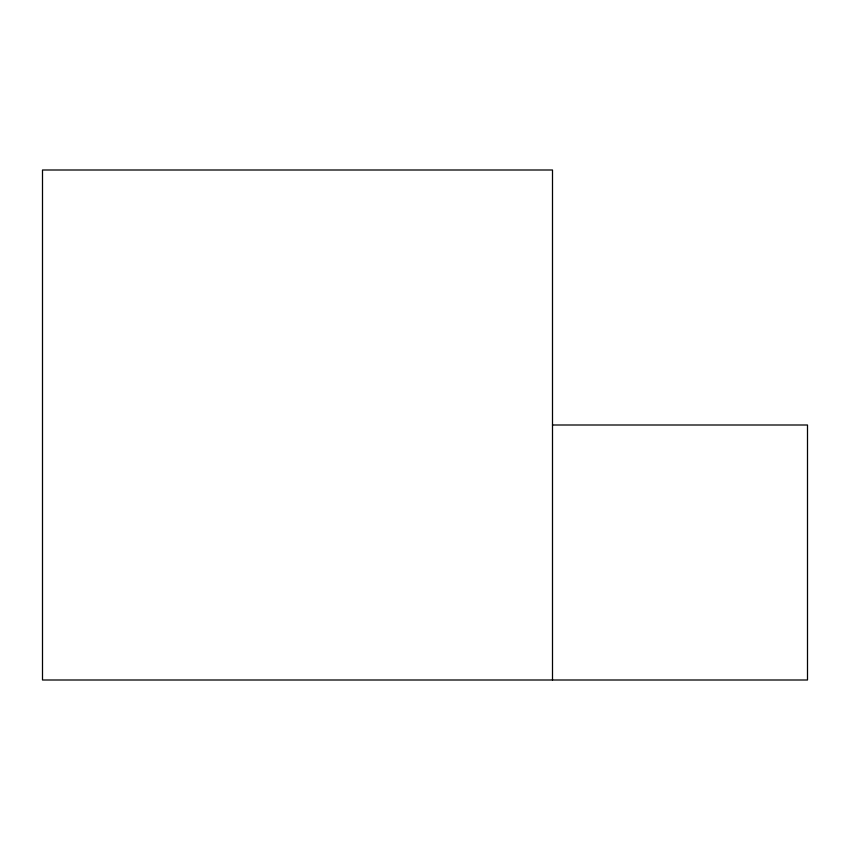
<?xml version="1.0" encoding="UTF-8"?>
<svg xmlns="http://www.w3.org/2000/svg" width="850" height="850" viewBox="0 0 850 850"><rect width="100%" height="100%" fill="white"/><g stroke="black" fill="none" stroke-linecap="round" stroke-linejoin="round"><path stroke-width="1.27" d="M552.5 425L807.5 425L807.5 680L42.5 680L42.5 170L552.5 170L552.5 680"/></g></svg>
